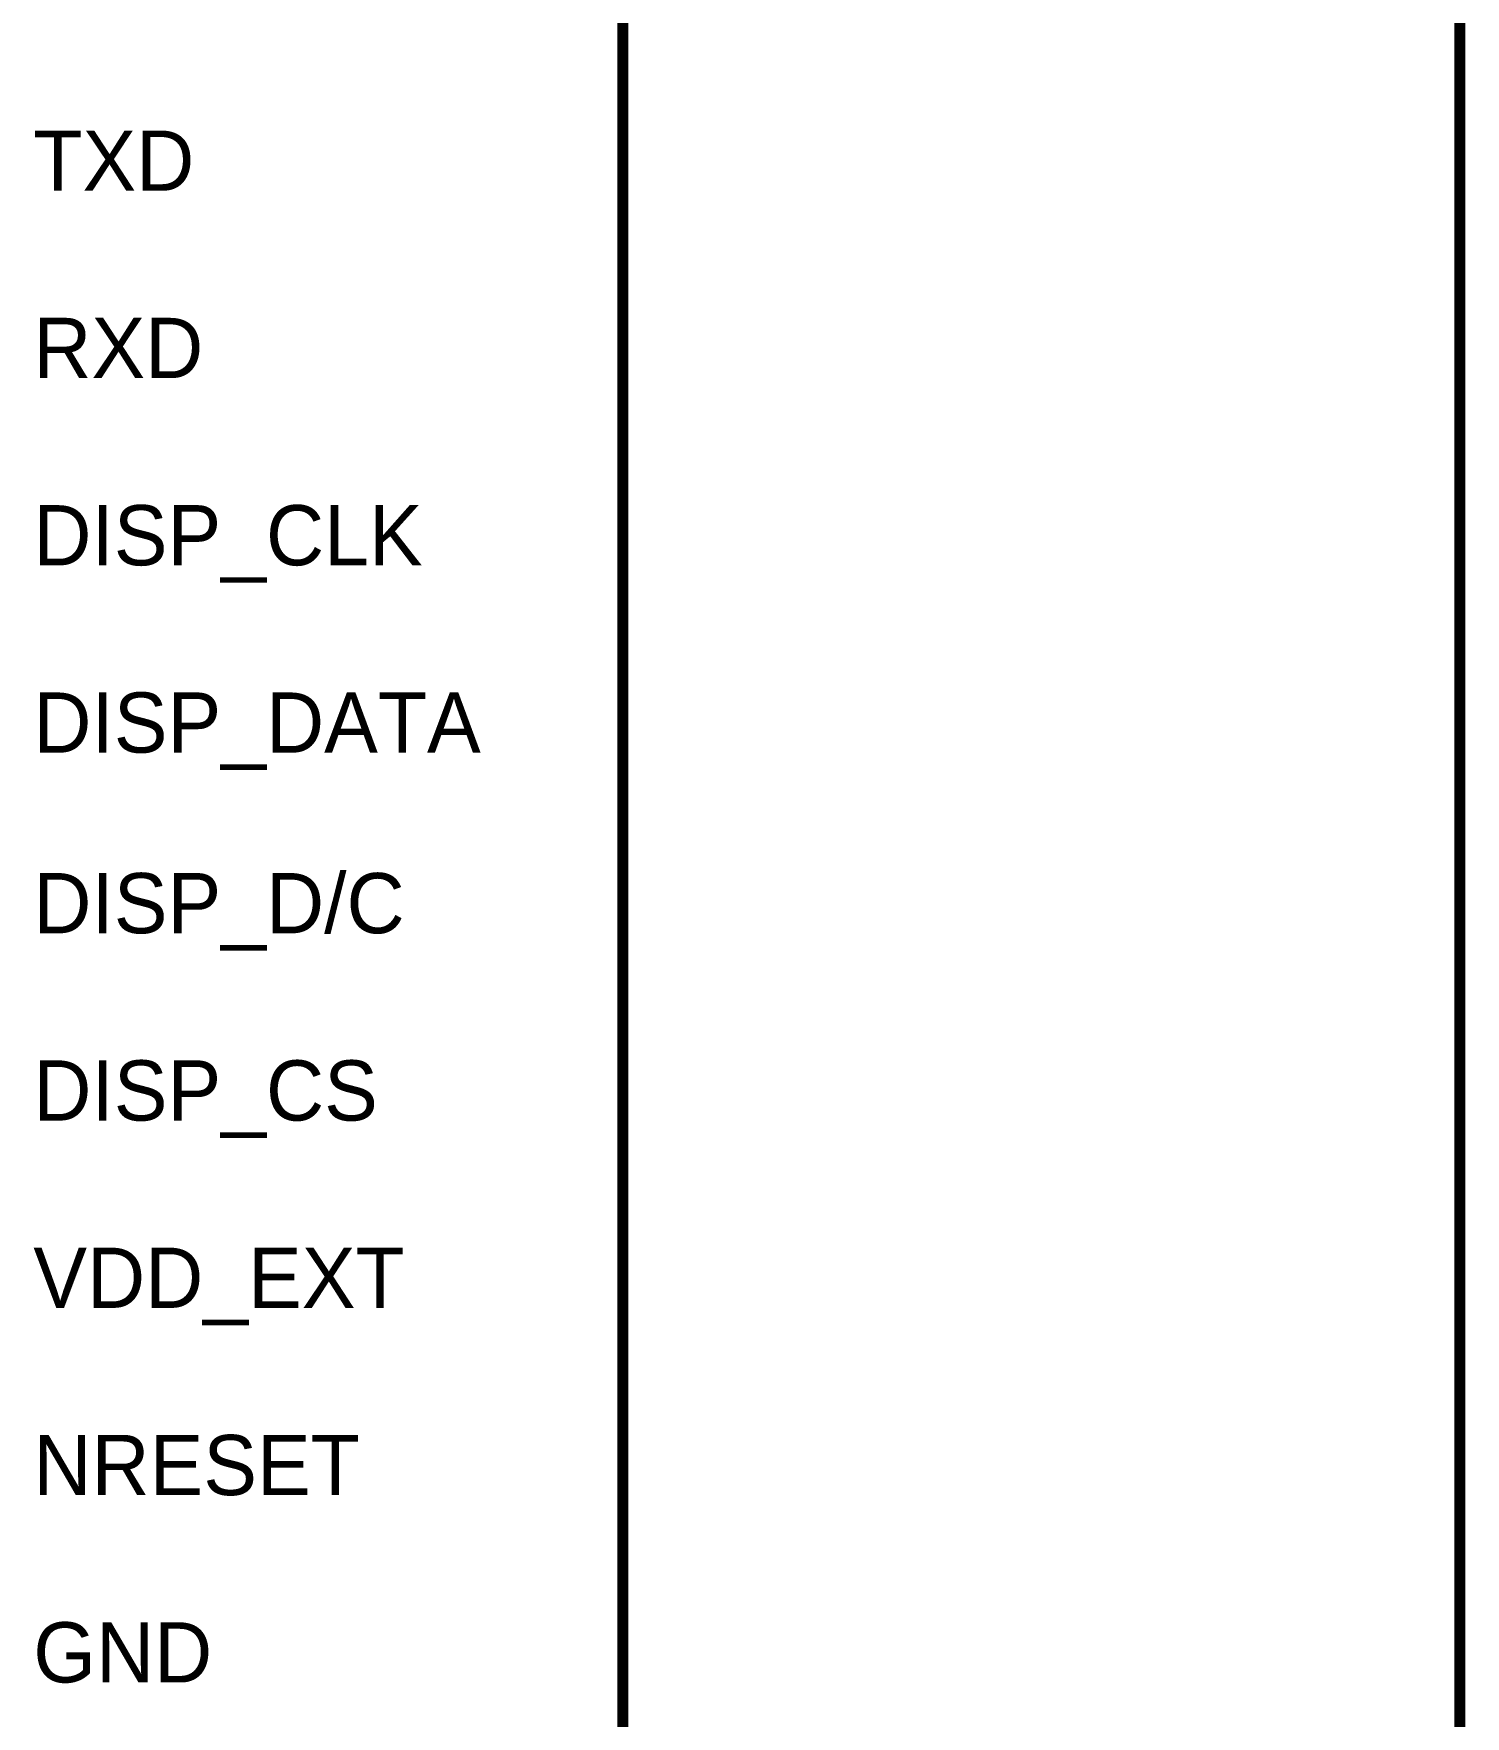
# Model space of a CAD drawing. Header units: millimetres. Extents: x 0 to 841, y 0 to 594.
# Drawn here: x 686.68 to 725.13, y 235.72 to 280.92 of the extents above; entities that cross this region are included whole.
import ezdxf

# ---------------------------------------------------------------- set-up
doc = ezdxf.new("R2010")
doc.units = ezdxf.units.MM
doc.layers.add('Sheet', color=255, linetype='Continuous')

msp = doc.modelspace()

# ---------------------------------------------------------------- linework, layer by layer
at = {"layer": 'Sheet', "const_width": 0.3}
for points in [[(702.503, 322.491), (702.503, 147.489)], [(724.983, 322.491), (724.983, 147.489)]]:
    msp.add_lwpolyline(points, dxfattribs=at)

# ---------------------------------------------------------------- texts
at = {"layer": 'Sheet'}
for s, p in [('TXD', (686.67, 276.697)), ('RXD', (686.67, 271.666)), ('DISP_CLK', (686.67, 266.635)), ('DISP_DATA', (686.67, 261.604)), ('DISP_D/C', (686.67, 256.753)), ('DISP_CS', (686.67, 251.722)), ('VDD_EXT', (686.67, 246.691)), ('NRESET', (686.67, 241.661)), ('GND', (686.67, 236.63))]:
    msp.add_text(s, height=1.6171, dxfattribs=at).set_placement(p)

doc.saveas('drawing.dxf')
